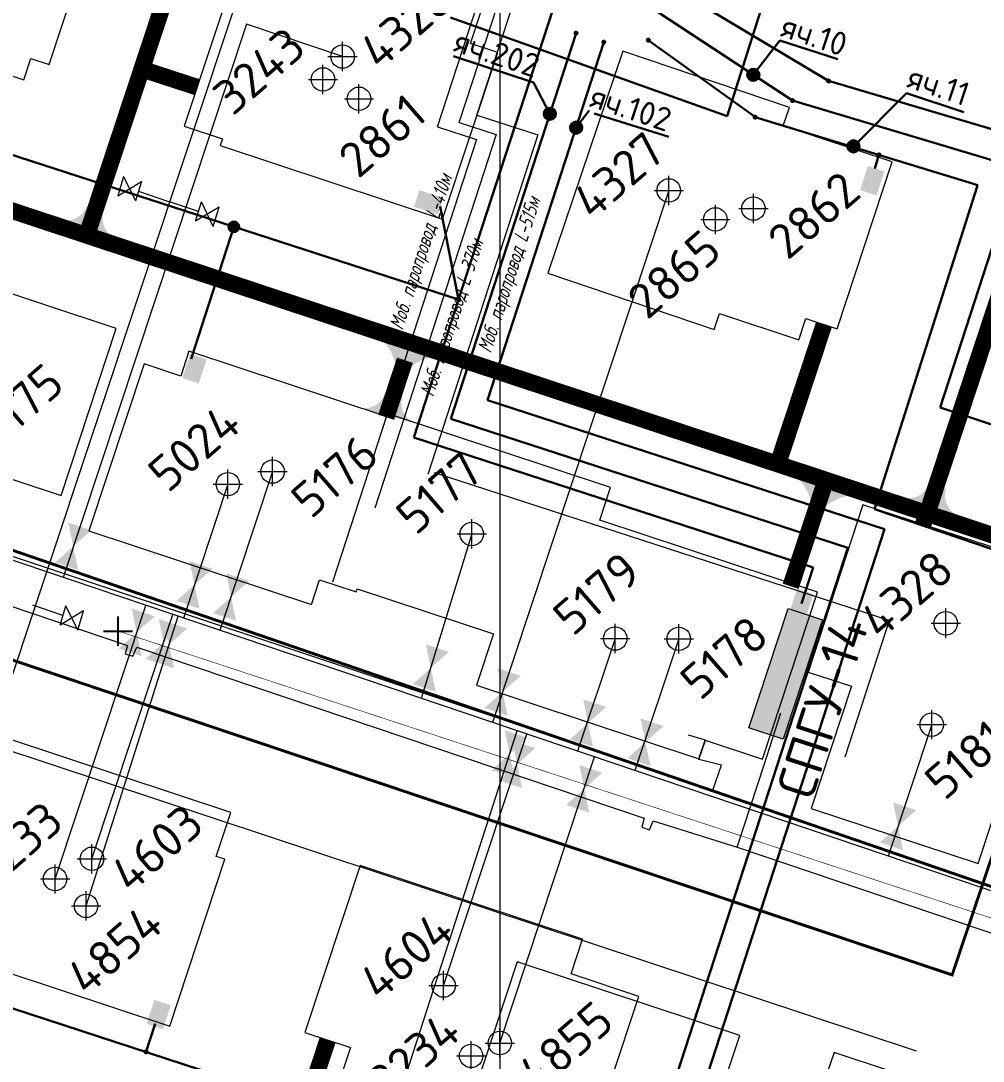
# Model space of a CAD drawing. Header units: millimetres. Extents: x 519 to 9564855, y -810 to 5021775.
# Drawn here: x 9543836.4 to 9544165.1, y 4997215.8 to 4997571 of the extents above; entities that cross this region are included whole.
import ezdxf

# ---------------------------------------------------------------- set-up
doc = ezdxf.new("R2010")
doc.units = ezdxf.units.MM
doc.header["$LTSCALE"] = 2
doc.header["$MEASUREMENT"] = 0
doc.header["$PDMODE"] = 2
doc.header["$PDSIZE"] = 5
doc.linetypes.add('92051501$0$DASHED', pattern=[0.75, 0.5, -0.25])
for name, color, linetype in [('160 скважин на 2012 год', 7, 'Continuous'), ('2003-2004 Supplemental wells', 7, 'Continuous'), ('Existing roads', 41, 'Continuous'), ('FIBERGLASS', 212, 'Continuous'), ('Gaz', 4, 'Continuous'), ('GRID_PULKOVO', 7, 'Continuous'), ('new 100 wells', 131, 'Continuous'), ('OilColl&Flowlines', 3, 'Continuous'), ('Stage 11.Object 3.Frame&Text', 7, 'Continuous'), ('Stage 12 wells.Text&Frame', 52, 'Continuous'), ('Stage 9.Frame&Text', 7, 'Continuous'), ('Stage8 wlls text', 7, 'Continuous'), ('vodovod', 5, 'Continuous'), ('Скважины на 2016 год.', 40, 'Continuous')]:
    doc.layers.add(name, color=color, linetype=linetype)
for name, color, linetype, lineweight in [('160 скважин на2012 год.Выкидные линии', 5, 'Continuous', 30), ('200 скв. на 2010 год', 61, 'Continuous', 0), ('PPLINE_GAS', 4, 'GAS_LINE', 30), ('Stage 11.Object 2.Frame&Text', 26, 'Continuous', 53), ('Новый водовод', 5, 'g_122_vpr', 30), ('Электро', 1, 'Continuous', 30), ('Электроснаб', 1, 'Continuous', 18), ('Электроснабжене', 1, 'Continuous', 18)]:
    doc.layers.add(name, color=color, linetype=linetype, lineweight=lineweight)
doc.styles.add('92051501$0$STANDARD', font='simplex.shx')
doc.styles.add('Elect', font='isocpeur.ttf')
doc.styles.add('Line_GUGK', font='')
doc.styles.get("Standard").update_dxf_attribs({"font": 'isocpeur.ttf', "width": 0.5})
doc.styles.add('ГОСТ', font='simplex.shx', dxfattribs={"width": 0.7})
doc.styles.get('Line_GUGK').set_extended_font_data('Bm431', italic=True)
doc.linetypes.add('g_122_vpr', pattern='A,2,-2,3,-0.6,["Впр",Line_GUGK,S=2,R=0,X=0,Y=-1],-6.4,3,-2,8,-2,8,-2,6', length=45)
doc.linetypes.add('GAS_LINE', pattern='A,0.5,-0.2,["G",92051501$0$STANDARD,S=0.1,R=0,X=-0.1,Y=-0.05],-0.05', length=0.75)
doc.linetypes.add('WTR_LINE', pattern='A,0.5,-0.2,["W",92051501$0$STANDARD,S=0.1,R=0,X=-0.1,Y=-0.05],-0.05', length=0.75)

msp = doc.modelspace()

# ---------------------------------------------------------------- hatches: boundary and pattern name
at = {"linetype": 'ByBlock', "lineweight": 0, "ltscale": 80}
msp.add_hatch(color=1, dxfattribs=at).paths.add_polyline_path([(9544098.51618, 4997370.30917), (9544084.98193, 4997329.60094), (9544096.78247, 4997325.77556), (9544110.18204, 4997366.52754)])
at = {"layer": 'Existing roads', "lineweight": 0}
for points in [[(9543869.44334, 4997496.58148, -0.406846034), (9543864.62184, 4997505.87751), (9543858.92104, 4997507.7638, -0.406846034), (9543849.50638, 4997503.17826)], [(9543971.88861, 4997433.3822, -0.406846034), (9543966.59491, 4997442.41768), (9543960.80455, 4997444.00797, -0.406846034), (9543951.63846, 4997438.94381)], [(9544157.16698, 4997401.80323, -0.406846034), (9544152.34548, 4997411.09927), (9544146.64468, 4997412.98556, -0.406846034), (9544137.23002, 4997408.40001)]]:
    msp.add_hatch(color=256, dxfattribs=at).paths.add_polyline_path(points)
h = msp.add_hatch(color=256, dxfattribs=at)
h.paths.add_polyline_path([(9543966.16792, 4997451.75396), (9543964.58068, 4997452.35072, 0.155118741), (9543960.04802, 4997461.88773), (9543968.60362, 4997459.13459)])
h.paths.add_polyline_path([(9543967.69362, 4997451.18033), (9543966.16792, 4997451.75396), (9543968.60362, 4997459.13459), (9543977.39956, 4997456.30411, 0.161550784)])
h = msp.add_hatch(color=256, dxfattribs=at)
h.paths.add_polyline_path([(9544108.1953, 4997404.38393), (9544106.60806, 4997404.98069, 0.155118741), (9544102.07541, 4997414.5177), (9544110.631, 4997411.76456)])
h.paths.add_polyline_path([(9544109.721, 4997403.8103), (9544108.1953, 4997404.38393), (9544110.631, 4997411.76456), (9544119.42694, 4997408.93408, 0.161550784)])
at = {"layer": 'Электро'}
h = msp.add_hatch(color=256, dxfattribs=at)
edge = h.paths.add_edge_path()
edge.add_arc((9544086.55741, 4997552.57185), 2.06767, 0, 360)
h = msp.add_hatch(color=256, dxfattribs=at)
edge = h.paths.add_edge_path()
edge.add_arc((9544017.05172, 4997539.21494), 2.06767, 0, 360)
h = msp.add_hatch(color=256, dxfattribs=at)
edge = h.paths.add_edge_path()
edge.add_arc((9544026.0438, 4997534.52905), 2.06767, 0, 360)
h = msp.add_hatch(color=256, dxfattribs=at)
edge = h.paths.add_edge_path()
edge.add_arc((9544120.75366, 4997528.14678), 2.06767, 0, 360)
at = {"layer": 'Электро', "ltscale": 0.5}
for points in [[(9544131.30782, 4997519.61381), (9544125.6757, 4997521.40958), (9544123.05772, 4997513.19872), (9544128.68985, 4997511.40296)], [(9543972.50833, 4997513.15389), (9543970.71257, 4997507.52177), (9543978.92342, 4997504.90379), (9543980.71918, 4997510.53592)]]:
    msp.add_hatch(color=256, dxfattribs=at).paths.add_polyline_path(points)
at = {"layer": 'Электро'}
h = msp.add_hatch(color=256, dxfattribs=at)
edge = h.paths.add_edge_path()
edge.add_arc((9543909.18264, 4997500.65848), 1.80448, 0, 360)
for points in [[(9543891.54924, 4997449.08538), (9543897.16148, 4997447.22839), (9543899.86871, 4997455.41025), (9543894.25647, 4997457.26723)], [(9544098.83904, 4997368.9556), (9544104.45128, 4997367.09862), (9544107.15851, 4997375.28047), (9544101.54627, 4997377.13746)], [(9543879.32795, 4997228.5632), (9543884.94018, 4997226.70621), (9543887.64741, 4997234.88807), (9543882.03518, 4997236.74506)]]:
    msp.add_hatch(color=256, dxfattribs=at).paths.add_polyline_path(points)
at = {"layer": 'Электроснаб', "lineweight": 0}
h = msp.add_hatch(color=1, dxfattribs=at)
edge = h.paths.add_edge_path()
edge.add_arc((9544086.55741, 4997552.57185), 2.06767, 0, 360)
h = msp.add_hatch(color=1, dxfattribs=at)
edge = h.paths.add_edge_path()
edge.add_arc((9544017.05172, 4997539.21494), 2.06767, 0, 360)
h = msp.add_hatch(color=1, dxfattribs=at)
edge = h.paths.add_edge_path()
edge.add_arc((9544026.0438, 4997534.52905), 2.06767, 0, 360)
h = msp.add_hatch(color=1, dxfattribs=at)
edge = h.paths.add_edge_path()
edge.add_arc((9544120.75366, 4997528.14678), 2.06767, 0, 360)
at = {"layer": 'Электроснаб', "lineweight": 0, "ltscale": 0.5}
for points in [[(9544131.30782, 4997519.61381), (9544125.6757, 4997521.40958), (9544123.05772, 4997513.19872), (9544128.68985, 4997511.40296)], [(9543972.50833, 4997513.15389), (9543970.71257, 4997507.52177), (9543978.92342, 4997504.90379), (9543980.71918, 4997510.53592)]]:
    msp.add_hatch(color=1, dxfattribs=at).paths.add_polyline_path(points)
at = {"layer": 'Электроснаб', "lineweight": 0}
h = msp.add_hatch(color=1, dxfattribs=at)
edge = h.paths.add_edge_path()
edge.add_arc((9543909.18264, 4997500.65848), 1.80448, 0, 360)
for points in [[(9543891.54924, 4997449.08538), (9543897.16148, 4997447.22839), (9543899.86871, 4997455.41025), (9543894.25647, 4997457.26723)], [(9544098.83904, 4997368.9556), (9544104.45128, 4997367.09862), (9544107.15851, 4997375.28047), (9544101.54627, 4997377.13746)], [(9543879.32795, 4997228.5632), (9543884.94018, 4997226.70621), (9543887.64741, 4997234.88807), (9543882.03518, 4997236.74506)]]:
    msp.add_hatch(color=1, dxfattribs=at).paths.add_polyline_path(points)
at = {"layer": 'Электроснабжене', "linetype": '92051501$0$DASHED', "lineweight": 0}
h = msp.add_hatch(color=1, dxfattribs=at)
edge = h.paths.add_edge_path()
edge.add_arc((9544086.55741, 4997552.57185), 2.06767, 0, 360)
h = msp.add_hatch(color=1, dxfattribs=at)
edge = h.paths.add_edge_path()
edge.add_arc((9544017.05172, 4997539.21494), 2.06767, 0, 360)
h = msp.add_hatch(color=1, dxfattribs=at)
edge = h.paths.add_edge_path()
edge.add_arc((9544026.0438, 4997534.52905), 2.06767, 0, 360)
h = msp.add_hatch(color=1, dxfattribs=at)
edge = h.paths.add_edge_path()
edge.add_arc((9544120.75366, 4997528.14678), 2.06767, 0, 360)
at = {"layer": 'Электроснабжене', "lineweight": 0, "ltscale": 0.5}
for points in [[(9544131.30782, 4997519.61381), (9544125.6757, 4997521.40958), (9544123.05772, 4997513.19872), (9544128.68985, 4997511.40296)], [(9543972.50833, 4997513.15389), (9543970.71257, 4997507.52177), (9543978.92342, 4997504.90379), (9543980.71918, 4997510.53592)]]:
    msp.add_hatch(color=1, dxfattribs=at).paths.add_polyline_path(points)
at = {"layer": 'Электроснабжене', "lineweight": 0}
h = msp.add_hatch(color=1, dxfattribs=at)
edge = h.paths.add_edge_path()
edge.add_arc((9543909.18264, 4997500.65848), 1.80448, 0, 360)
for points in [[(9543891.54924, 4997449.08538), (9543897.16148, 4997447.22839), (9543899.86871, 4997455.41025), (9543894.25647, 4997457.26723)], [(9544098.83904, 4997368.9556), (9544104.45128, 4997367.09862), (9544107.15851, 4997375.28047), (9544101.54627, 4997377.13746)], [(9543879.32795, 4997228.5632), (9543884.94018, 4997226.70621), (9543887.64741, 4997234.88807), (9543882.03518, 4997236.74506)]]:
    msp.add_hatch(color=1, dxfattribs=at).paths.add_polyline_path(points)

# ---------------------------------------------------------------- linework, layer by layer
at = {"color": 6, "lineweight": 0, "ltscale": 80}
for p, q in [((9543978.69391, 4997534.77105), (9543992.21666, 4997576.38981)), ((9543986.10577, 4997536.28608), (9543999.15225, 4997576.19734)), ((9543992.15353, 4997538.84019), (9544004.54673, 4997576.7677)), ((9543986.10577, 4997536.28608), (9543998.75103, 4997532.17738)), ((9543992.15353, 4997538.84019, -0.03985), (9544013.03236, 4997532.05652, -0.15121)), ((9543978.69391, 4997534.77105), (9543992.01495, 4997530.44278)), ((9543992.01495, 4997530.44278), (9543942.90755, 4997379.30573)), ((9543998.75103, 4997532.17738), (9543957.31869, 4997404.66176)), ((9544013.03236, 4997532.05652, -0.15121), (9543975.37207, 4997416.15006, -0.15121)), ((9544132.93595, 4997366.20267), (9543977.62977, 4997416.66471, -0.15121)), ((9544132.92778, 4997366.20532), (9544117.85469, 4997319.62515))]:
    msp.add_line(p, q, dxfattribs=at)
at = {"color": 0, "linetype": 'ByBlock', "lineweight": 0, "ltscale": 80}
msp.add_lwpolyline([(9544085.04927, 4997329.57906), (9544098.44884, 4997370.33105), (9544110.18204, 4997366.52754), (9544096.78247, 4997325.77556)], close=True, dxfattribs=at)
msp.add_point((9543869.6, 4997362.66))
at = {"layer": '160 скважин на 2012 год', "color": 0, "linetype": 'ByBlock', "lineweight": 0}
for points in [[(9543839.86199, 4997558.08867), (9543839.86199, 4997558.08867), (9543846.06254, 4997556.03702), (9543864.91798, 4997613.02241), (9543850.5602, 4997617.77314)], [(9544177.21537, 4997325.24985), (9544181.45025, 4997323.86845), (9544200.04773, 4997380.93855), (9544123.95426, 4997405.73518), (9544105.35678, 4997348.66508), (9544120.14449, 4997343.8462)]]:
    msp.add_lwpolyline(points, dxfattribs=at)
at = {"layer": '160 скважин на 2012 год', "color": 0, "linetype": 'ByBlock', "lineweight": 0, "elevation": 0.00005}
for points in [[(9543989.98274, 4997563.31127), (9543993.72814, 4997574.63072), (9543917.74761, 4997599.7713), (9543914.7866, 4997590.82246)], [(9544096.77534, 4997535.14532), (9544098.8794, 4997541.35142), (9544042.03369, 4997560.62389), (9544016.33708, 4997484.82961), (9544073.18279, 4997465.55714), (9544075.06324, 4997471.10368)], [(9544120.14449, 4997343.8462), (9544106.37601, 4997302.08315), (9544163.3816, 4997283.28888), (9544177.21537, 4997325.24985)], [(9543903.15561, 4997285.7026), (9543908.12814, 4997300.73072), (9543832.14761, 4997325.8713), (9543828.8728, 4997315.97409)]]:
    msp.add_lwpolyline(points, dxfattribs=at)
at = {"layer": '160 скважин на 2012 год', "color": 0, "linetype": 'ByBlock', "lineweight": 0}
for centre in [(9543946.3, 4997558.8), (9544057.7, 4997513.1), (9544152.3, 4997365.3), (9544147.5, 4997330.7), (9543860.7, 4997284.9)]:
    msp.add_circle(centre, 4, dxfattribs=at)
for p in [(9543946.3, 4997558.8), (9544152.3, 4997365.3), (9544147.5, 4997330.7), (9543860.7, 4997284.9)]:
    msp.add_point(p, dxfattribs=at)
at = {"layer": '160 скважин на 2012 год', "color": 0, "linetype": 'ByBlock', "lineweight": 0, "ltscale": 80}
for p in [(9544057.7, 4997513.1), (9543980.8, 4997241.6)]:
    msp.add_point(p, dxfattribs=at)
at = {"layer": '160 скважин на2012 год.Выкидные линии', "color": 3, "linetype": 'ByBlock', "lineweight": 0, "ltscale": 80}
for points in [[(9543946.3, 4997558.8), (9543913.50358, 4997569.90777), (9543850.85258, 4997380.94638)], [(9543980.8, 4997241.6), (9544009.26843, 4997327.4635)]]:
    msp.add_lwpolyline(points, dxfattribs=at)
at = {"layer": '200 скв. на 2010 год', "color": 0, "linetype": 'ByBlock', "lineweight": 0}
for points in [[(9543914.7866, 4997590.82246), (9543911.03745, 4997592.06299), (9543892.18202, 4997535.07759), (9543905.26641, 4997530.7482)], [(9544075.06324, 4997471.10368), (9544102.16255, 4997462.13701), (9544104.54883, 4997469.3489)], [(9543997.79358, 4997361.74144), (9543991.98202, 4997344.17759), (9544067.96255, 4997319.03701), (9544070.07406, 4997325.41849)], [(9543948.98563, 4997220.42631), (9543942.78202, 4997201.67759), (9544018.76255, 4997176.53701), (9544021.04182, 4997183.42549)]]:
    msp.add_lwpolyline(points, dxfattribs=at)
for centre in [(9543939.6, 4997551), (9544073.6, 4997503.2), (9544039.4, 4997360.1), (9543848.1, 4997278), (9543990.2, 4997217.6)]:
    msp.add_circle(centre, 4, dxfattribs=at)
for p in [(9543939.6, 4997551), (9544073.6, 4997503.2), (9544039.4, 4997360.1), (9543848.1, 4997278), (9543990.2, 4997217.6)]:
    msp.add_point(p, dxfattribs=at)
at = {"layer": '2003-2004 Supplemental wells', "color": 0, "linetype": 'ByBlock', "lineweight": 0}
msp.add_lwpolyline([(9544070.07406, 4997325.41849), (9544089.66254, 4997318.93702), (9544108.51798, 4997375.92241), (9544034.11794, 4997400.54004)], dxfattribs=at)
msp.add_circle((9544061.1, 4997360), 4, dxfattribs=at)
msp.add_point((9544061.1, 4997360), dxfattribs=at)
at = {"layer": 'DEFPOINTS', "lineweight": 0, "ltscale": 80}
msp.add_point((9544086.6, 4997506.9), dxfattribs=at)
at = {"layer": 'Existing roads', "color": 3, "linetype": 'ByBlock', "lineweight": 0, "ltscale": 80}
msp.add_line((9544000, 4997222), (9544032.37988, 4997319.66082, 0), dxfattribs=at)
at = {"layer": 'Existing roads', "lineweight": 0, "const_width": 5.7, "flags": 128}
for points in [[(9543921.77878, 4997687.70367), (9543858.92335, 4997497.7403)], [(9543392.20667, 4997652.16839), (9544339.8344, 4997338.61555)], [(9544210.21356, 4997597.10398), (9544145.91524, 4997402.77988)], [(9543877.71151, 4997554.5224), (9543896.57972, 4997548.36843)], [(9544094.92968, 4997419.65008), (9544110.7006, 4997467.31339)], [(9543961.17773, 4997435.64896), (9543967.58051, 4997455.10666)], [(9544099.3317, 4997377.9289), (9544111.33985, 4997414.22025)], [(9544144.51374, 4997398.9051), (9544146.03691, 4997403.14762)], [(9543941.1889, 4997223.00611), (9543912.72828, 4997137.02265)]]:
    msp.add_lwpolyline(points, dxfattribs=at)
at = {"layer": 'FIBERGLASS', "lineweight": 0, "const_width": 1}
msp.add_lwpolyline([(9537068.05, 4997002.22187), (9537981.72, 4996708.3), (9538034.79, 4996874.91), (9539300, 4996482.3), (9539854.3, 4997038.3), (9541302.5903, 4996549.89746), (9542161.1, 4996901.3), (9542450.6, 4996805.7), (9542706.4, 4996882.9), (9542843.8, 4997304.1), (9543427.4, 4997108.5), (9543551.3, 4997487.2), (9544168.068, 4997275.346), (9544226.79603, 4997449.75375)], dxfattribs=at)
at = {"layer": 'FIBERGLASS', "lineweight": 0, "ltscale": 5, "const_width": 1}
msp.add_lwpolyline([(9541202.46, 4996731.86), (9541157.86089, 4996595.43189), (9541344.59256, 4996532.15575), (9542055.29603, 4996843.09363), (9542442.74738, 4996715.71339), (9542720.61, 4996868.84), (9542838.83, 4997229.37), (9543081.81, 4997149.7), (9543145.77, 4997182.12), (9543440.72, 4997085.62), (9543558.29, 4997444.97), (9544154.46845, 4997245.2615), (9544223.59731, 4997450.79678)], dxfattribs=at)
at = {"layer": 'Gaz', "linetype": 'GAS_LINE', "lineweight": 0, "ltscale": 20}
msp.add_line((9543509.09442, 4997428.83579), (9544142.23145, 4997219.34222), dxfattribs=at)
at = {"layer": 'Gaz', "linetype": 'GAS_LINE', "lineweight": 0, "ltscale": 0.7}
msp.add_lwpolyline([(9543407.773, 4997521.981), (9543525.046, 4997483.653), (9543522.633, 4997475.942), (9543639.537, 4997436.462), (9543638.654, 4997433.053), (9543641.517, 4997432.354), (9543642.666, 4997435.445), (9543872.819, 4997357.692), (9543872.008, 4997354.842), (9543874.692, 4997354.071), (9543875.994, 4997357.196), (9544049.242, 4997298.826), (9544048.455, 4997295.68), (9544051.125, 4997294.73), (9544052.368, 4997297.871), (9544081.082, 4997288.863), (9544090.293, 4997316.943), (9544096.011, 4997334.735)], dxfattribs=at)
at = {"layer": 'Gaz', "linetype": 'GAS_LINE', "lineweight": 0, "ltscale": 0.3}
msp.add_lwpolyline([(9544081.082, 4997288.863), (9544451.698, 4997163.725)], dxfattribs=at)
at = {"layer": 'GRID_PULKOVO', "lineweight": 0}
msp.add_line((9544000, 5010000), (9544000, 4992000), dxfattribs=at)
at = {"layer": 'new 100 wells', "color": 0, "linetype": 'ByBlock', "lineweight": 0}
for points in [[(9543961.47959, 4997435.78143), (9543893.83745, 4997458.16299), (9543891.04527, 4997449.72438)], [(9543938.45473, 4997380.17563), (9543950.96254, 4997376.03702), (9543951.32041, 4997377.11857)]]:
    msp.add_lwpolyline(points, dxfattribs=at)
msp.add_circle((9543922.4, 4997417.1), 4, dxfattribs=at)
msp.add_point((9543922.4, 4997417.1), dxfattribs=at)
at = {"layer": 'OilColl&Flowlines', "lineweight": 0, "ltscale": 40}
msp.add_line((9544057.7, 4997513.1), (9543997.47185, 4997331.44615, 0), dxfattribs=at)
at = {"layer": 'OilColl&Flowlines', "linetype": 'ByBlock', "lineweight": 0}
msp.add_line((9544469.17014, 4997172.19575, 0), (9543543.78944, 4997484.61418, 0), dxfattribs=at)
at = {"layer": 'OilColl&Flowlines', "lineweight": 0}
for p, q in [((9543922.4, 4997417.1), (9543904.36649, 4997362.87951, 0)), ((9543990.4, 4997395.8), (9543973.13493, 4997339.66255, 0)), ((9544061.1, 4997360), (9544046.11876, 4997315.02243, 0)), ((9543931.8, 4997099.2), (9544005.92747, 4997328.59144, 0))]:
    msp.add_line(p, q, dxfattribs=at)
at = {"layer": 'OilColl&Flowlines', "linetype": 'ByBlock', "lineweight": 0, "ltscale": 80}
for p, q in [((9543907.1, 4997412.8), (9543891.98877, 4997367.05836, 0)), ((9543848.1, 4997278), (9543879.07144, 4997371.41939, 0)), ((9543858.7, 4997268.8), (9543890.10938, 4997367.69286, 0)), ((9544039.4, 4997360.1), (9544026.55635, 4997321.62691, 0))]:
    msp.add_line(p, q, dxfattribs=at)
at = {"layer": 'OilColl&Flowlines', "linetype": 'ByBlock', "lineweight": 0, "ltscale": 200}
msp.add_line((9543860.7, 4997284.9), (9543888.34902, 4997368.28718, 0), dxfattribs=at)
at = {"layer": 'OilColl&Flowlines', "linetype": 'ByBlock', "lineweight": 0}
msp.add_line((9544147.5, 4997330.7), (9544132.61946, 4997285.81887, 0), dxfattribs=at).dxf.unprotected_set("ltscale", 0)
at = {"layer": 'OilColl&Flowlines', "lineweight": 0}
for points in [[(9543852.62433, 4997399.67351), (9543860.48144, 4997397.07373), (9543854.30141, 4997391.56917)], [(9543848.12139, 4997386.0646), (9543854.30141, 4997391.56917), (9543855.9785, 4997383.46483)], [(9543901.89369, 4997383.9225, 0), (9543895.71366, 4997378.41793, 0), (9543894.03658, 4997386.52227, 0)], [(9543914.41317, 4997379.77161, 0), (9543908.23315, 4997374.26704, 0), (9543906.55607, 4997382.37138, 0)], [(9543897.39075, 4997370.31359, 0), (9543889.53364, 4997372.91337, 0), (9543895.71366, 4997378.41793, 0)], [(9543909.91023, 4997366.1627, 0), (9543902.05313, 4997368.76248, 0), (9543908.23315, 4997374.26704, 0)], [(9543882.18842, 4997367.68487, 0), (9543876.0084, 4997362.18031, 0), (9543874.33132, 4997370.28465, 0)], [(9543891.3463, 4997364.19286, 0), (9543885.16628, 4997358.68829, 0), (9543883.48919, 4997366.79263, 0)], [(9543893.23173, 4997363.5703, 0), (9543887.05171, 4997358.06573, 0), (9543885.37463, 4997366.17007, 0)], [(9543877.68548, 4997354.07597, 0), (9543869.82838, 4997356.67574, 0), (9543876.0084, 4997362.18031, 0)], [(9543886.84336, 4997350.58395, 0), (9543878.98625, 4997353.18372, 0), (9543885.16628, 4997358.68829, 0)], [(9543888.72879, 4997349.96139, 0), (9543880.87169, 4997352.56117, 0), (9543887.05171, 4997358.06573, 0)], [(9543974.74173, 4997358.11327, 0), (9543982.59884, 4997355.5135, 0), (9543976.41882, 4997350.00893, 0)], [(9543970.23879, 4997344.50437, 0), (9543976.41882, 4997350.00893, 0), (9543978.0959, 4997341.90459, 0)], [(9543999.25468, 4997349.9859, 0), (9544007.11178, 4997347.38612, 0), (9544000.93176, 4997341.88156, 0)], [(9543994.75173, 4997336.37699, 0), (9544000.93176, 4997341.88156, 0), (9544002.60884, 4997333.77722, 0)], [(9544028.45952, 4997339.31691, 0), (9544036.31662, 4997336.71714, 0), (9544030.1366, 4997331.21257, 0)], [(9544023.95658, 4997325.70801, 0), (9544030.1366, 4997331.21257, 0), (9544031.81368, 4997323.10823, 0)], [(9544048.05367, 4997332.82038, 0), (9544055.91077, 4997330.22061, 0), (9544049.73075, 4997324.71604, 0)], [(9544009.55048, 4997326.18319, 0), (9544003.37045, 4997320.67862, 0), (9544001.69337, 4997328.78296, 0)], [(9544012.09313, 4997322.68141), (9544005.91311, 4997317.17684), (9544004.23603, 4997325.28118)], [(9544043.55073, 4997319.21148, 0), (9544049.73075, 4997324.71604, 0), (9544051.40783, 4997316.6117, 0)], [(9544005.04754, 4997312.57428, 0), (9543997.19043, 4997315.17405, 0), (9544003.37045, 4997320.67862, 0)], [(9544007.59019, 4997309.0725), (9543999.73309, 4997311.67227), (9544005.91311, 4997317.17684)], [(9544035.01584, 4997314.30316, 0), (9544028.83582, 4997308.79859, 0), (9544027.15874, 4997316.90293, 0)], [(9544030.5129, 4997300.69425, 0), (9544022.6558, 4997303.29403, 0), (9544028.83582, 4997308.79859, 0)], [(9544142.1775, 4997301.51185, 0), (9544135.99747, 4997296.00728, 0), (9544134.32039, 4997304.11162, 0)], [(9544137.67456, 4997287.90294, 0), (9544129.81745, 4997290.50271, 0), (9544135.99747, 4997296.00728, 0)]]:
    msp.add_solid(points, dxfattribs=at)
at = {"layer": 'PPLINE_GAS', "color": 44, "linetype": 'GAS_LINE', "lineweight": 0, "ltscale": 15}
for p, q in [((9543825.66294, 4997324.089), (9543940.96092, 4997670.49324, 0.01868)), ((9543876.59461, 4997512.78974, 0.05269), (9543886.84098, 4997509.32753, 0.00862)), ((9543897.08736, 4997505.86532, 0.05269), (9543886.84098, 4997509.32753, 0.00862)), ((9543850.79788, 4997368.01821, 0.04408), (9543840.5515, 4997371.48042, 0))]:
    msp.add_line(p, q, dxfattribs=at)
at = {"layer": 'PPLINE_GAS', "color": 44, "lineweight": 0}
for p, q in [((9543871.5279, 4997517.89444, -0.10857), (9543869.54619, 4997511.29619, 0.21395)), ((9543869.54619, 4997511.29619, 0.21395), (9543877.58546, 4997516.08886, -0.10857)), ((9543871.5279, 4997517.89444, -0.10857), (9543875.60375, 4997509.49061, 0.21395)), ((9543877.58546, 4997516.08886, -0.10857), (9543875.60375, 4997509.49061, 0.21395)), ((9543896.0965, 4997502.56619, -0.10857), (9543898.07821, 4997509.16445, 0.21395)), ((9543902.15406, 4997500.76061, -0.10857), (9543898.07821, 4997509.16445, 0.21395)), ((9543904.13577, 4997507.35887, 0.21395), (9543896.0965, 4997502.56619, -0.10857)), ((9543902.15406, 4997500.76061, -0.10857), (9543904.13577, 4997507.35887, 0.21395)), ((9543849.80702, 4997364.71908, -0.11718), (9543851.78874, 4997371.31734, 0.20534)), ((9543857.8463, 4997369.51176, 0.20534), (9543849.80702, 4997364.71908, -0.11718)), ((9543855.86458, 4997362.9135, -0.11718), (9543851.78874, 4997371.31734, 0.20534)), ((9543855.86458, 4997362.9135, -0.11718), (9543857.8463, 4997369.51176, 0.20534))]:
    msp.add_line(p, q, dxfattribs=at)
at = {"layer": 'Stage 11.Object 3.Frame&Text', "color": 0, "linetype": 'ByBlock', "lineweight": 0}
msp.add_lwpolyline([(9543765.85097, 4997589.18155), (9543761.48202, 4997575.9776), (9543837.46254, 4997550.83702), (9543839.86199, 4997558.08867), (9543839.86199, 4997558.08867)], dxfattribs=at)
at = {"layer": 'Stage 12 wells.Text&Frame', "color": 0, "linetype": 'ByBlock', "lineweight": 0}
for points in [[(9543905.26641, 4997530.7482), (9543904.48202, 4997528.37759), (9543980.46255, 4997503.23701), (9543999.31798, 4997560.22241), (9543989.98274, 4997563.31127)], [(9544104.54883, 4997469.3489), (9544115.16255, 4997465.83701), (9544134.01798, 4997522.82241), (9544096.77534, 4997535.14532)], [(9543891.04527, 4997449.72438), (9543878.53745, 4997453.86299), (9543859.68202, 4997396.87759), (9543935.66255, 4997371.73701), (9543938.45473, 4997380.17563)], [(9543812.97974, 4997258.0085), (9543811.28202, 4997252.87759), (9543887.26255, 4997227.73701), (9543906.11798, 4997284.72241), (9543903.15561, 4997285.7026)], [(9544021.04182, 4997183.42549), (9544028.56255, 4997180.93701), (9544047.41798, 4997237.92241), (9544024.3038, 4997245.57047)], [(9544163.65969, 4997139.15266), (9544171.26255, 4997136.63701), (9544190.11798, 4997193.62241), (9544114.13745, 4997218.76299), (9544112.05047, 4997212.45565)]]:
    msp.add_lwpolyline(points, dxfattribs=at)
for centre in [(9543951.9, 4997544.4), (9544086.6, 4997506.9), (9543907.1, 4997412.8), (9543858.7, 4997268.8), (9544000, 4997222)]:
    msp.add_circle(centre, 4, dxfattribs=at)
for p in [(9543951.9, 4997544.4), (9544086.6, 4997506.9), (9543907.1, 4997412.8), (9543858.7, 4997268.8), (9544000, 4997222)]:
    msp.add_point(p, dxfattribs=at)
at = {"layer": 'Stage 9.Frame&Text', "color": 0, "lineweight": 0, "elevation": 0.00005}
msp.add_lwpolyline([(9544024.3038, 4997245.57047), (9544028.22814, 4997257.43072), (9543952.24761, 4997282.5713), (9543933.39218, 4997225.5859), (9543948.98563, 4997220.42631)], dxfattribs=at)
at = {"layer": 'Stage 9.Frame&Text', "color": 0, "linetype": 'ByBlock', "lineweight": 0}
msp.add_circle((9543980.8, 4997241.6), 4, dxfattribs=at)
at = {"layer": 'Stage8 wlls text', "color": 0, "linetype": 'ByBlock', "lineweight": 0}
for points in [[(9543803.57022, 4997424.35357), (9543850.16254, 4997408.93702), (9543869.01798, 4997465.92241), (9543793.03745, 4997491.06299), (9543792.17303, 4997488.45051)], [(9544034.11793, 4997400.54004), (9544037.81798, 4997411.72241), (9543961.83745, 4997436.86299), (9543961.47959, 4997435.78143)], [(9543951.32041, 4997377.11857), (9543997.79358, 4997361.74144)]]:
    msp.add_lwpolyline(points, dxfattribs=at)
msp.add_circle((9543990.4, 4997395.8), 4, dxfattribs=at)
msp.add_point((9543990.4, 4997395.8), dxfattribs=at)
at = {"layer": 'vodovod', "linetype": 'WTR_LINE', "lineweight": 0, "ltscale": 10}
msp.add_lwpolyline([(9544796.524, 4997061.131), (9544670.026, 4997102.939), (9544547.359, 4997146.067), (9544544.834, 4997137.633), (9544528.591, 4997142.698), (9544365.114, 4997198.25995), (9544260.722, 4997233.4), (9544218.484, 4997247.618), (9544209.341, 4997260.719), (9544168.068, 4997275.346), (9544060.378, 4997312.651), (9543880.744, 4997372.42), (9543650.06, 4997449.179), (9543543.805, 4997485.189), (9543546.104, 4997492.963), (9543411.433, 4997536.569), (9543175.092, 4997614.45), (9542807.975, 4997734.002), (9542568.597, 4997809.25), (9542359.736, 4997877.47), (9542268.821, 4997906.893), (9542135.512, 4997951.026), (9542117.78, 4997890.93)], dxfattribs=at)
at = {"layer": 'vodovod', "lineweight": 0, "ltscale": 0.3}
msp.add_lwpolyline([(9544072.74756, 4997308.36605), (9544075.67726, 4997316.87586), (9544067.91114, 4997318.79611), (9544070.19642, 4997325.41257), (9544064.45765, 4997327.16371)], dxfattribs=at)
at = {"layer": 'Новый водовод', "const_width": 0.2}
msp.add_lwpolyline([(9543869.6, 4997362.66), (9544535.81383, 4997143.757), (9544570.49977, 4997160.76742), (9544807.22826, 4997081.96819), (9545000, 4997666.06285)], dxfattribs=at)
at = {"layer": 'Скважины на 2016 год.', "color": 254, "lineweight": 0, "true_color": 0xfeeab9}
msp.add_lwpolyline([(9543987.08202, 4997192.77759), (9544063.06255, 4997167.63701), (9544081.91798, 4997224.62241), (9544005.93745, 4997249.76299)], close=True, dxfattribs=at)
at = {"layer": 'Электро'}
for p, q in [((9543393.27379, 4997667.63693), (9543985.93756, 4997475.81608)), ((9543985.93756, 4997475.81608, 47.36082), (9544020.30715, 4997581.59481, 47.36082)), ((9544026.02143, 4997566.82088, 47.36082), (9543983.22574, 4997435.10929, 47.36082)), ((9543995.82648, 4997441.52968, 47.36082), (9544035.532, 4997563.73071, 47.36082)), ((9544095.58192, 4997564.24863, 0), (9544086.55741, 4997552.57185, 0)), ((9544115.44916, 4997557.89785, 0), (9544095.58192, 4997564.24863, 0)), ((9543984.22068, 4997558.89074, 47.36082), (9544011.50552, 4997549.95547, 47.36082)), ((9544011.50552, 4997549.95547, 47.36082), (9544017.05172, 4997539.21494, 47.36082)), ((9544138.89265, 4997546.27325, 0), (9544120.75366, 4997528.14678, 0)), ((9544158.4624, 4997539.77949, 0), (9544138.89265, 4997546.27325, 0)), ((9544030.55606, 4997540.36744, 47.36082), (9544026.0438, 4997534.52905, 47.36082)), ((9544057.73667, 4997531.41124, 47.36082), (9544032.2247, 4997539.31434, 47.36082)), ((9544176.905, 4997520.786), (9544150.356, 4997438.95225)), ((9544163.14439, 4997514.72628), (9544127.92736, 4997404.31012)), ((9543985.93756, 4997475.81608), (9543979.59795, 4997507.58493)), ((9543894.55598, 4997455.64202, 0), (9543909.18264, 4997500.65848, 0)), ((9543985.93756, 4997475.81608, 47.36082), (9543970.62501, 4997428.68889, 47.36082)), ((9544131.401, 4997397.47885, 47.36082), (9543995.82648, 4997441.52968, 47.36082)), ((9544150.356, 4997438.95225), (9544237.69889, 4997410.05207)), ((9543983.22574, 4997435.10929, 47.36082), (9544118.80027, 4997391.05845, 47.36082)), ((9543970.62501, 4997428.68889, 47.36082), (9544107.0536, 4997384.36056, 47.36082)), ((9544127.92736, 4997404.31012), (9544373.52118, 4997320.54561, 0)), ((9543708.77344, 4996096.76494, 47.36082), (9544131.401, 4997397.47885, 47.36082)), ((9544118.80027, 4997391.05845, 47.36082), (9543702.35304, 4996109.36567, 47.36082)), ((9544030.51931, 4997169.62655, 0), (9543593.98054, 4997311.87235, 0)), ((9543882.29692, 4997228.59978), (9543879.1191, 4997218.81946))]:
    msp.add_line(p, q, dxfattribs=at)
at = {"layer": 'Электро', "ltscale": 25}
for p, q in [((9544108.46681, 4997635.74065), (9544077.64649, 4997538.40912)), ((9543983.17748, 4997572.14508), (9544077.64648, 4997538.40908)), ((9543983.17748, 4997572.14508), (9544077.64648, 4997538.40908)), ((9543983.17881, 4997572.14465), (9544077.64781, 4997538.40865))]:
    msp.add_line(p, q, dxfattribs=at)
at = {"layer": 'Электро', "ltscale": 7.5}
for p, q in [((9544112.25786, 4997550.48436, 0), (9544056.90061, 4997583.62815)), ((9544099.928, 4997543.77, 0), (9544053.84516, 4997574.1063)), ((9544087.28261, 4997538.10659, 0), (9544050.69498, 4997564.41104, 0)), ((9544205.35971, 4997523.02266, 0), (9544112.25786, 4997550.48436, 0)), ((9544202.0988, 4997513.26356), (9544099.928, 4997543.77)), ((9544163.194, 4997514.88769), (9544087.17934, 4997538.13818, 0)), ((9544128.04653, 4997520.60672), (9544129.45383, 4997525.20774, 0)), ((9544103.07367, 4997372.1116), (9544107.0536, 4997384.36056))]:
    msp.add_line(p, q, dxfattribs=at)
at = {"layer": 'Электро'}
for centre, radius in [((9544086.55741, 4997552.57185, 0), 2.06767), ((9544017.05172, 4997539.21494, 47.36082), 2.06767), ((9544026.0438, 4997534.52905, 47.36082), 2.06767), ((9544120.75366, 4997528.14678, 0), 2.06767), ((9543909.18264, 4997500.65848, 0), 1.80448)]:
    msp.add_circle(centre, radius, dxfattribs=at)
for centre, start, end in [((9544026.02143, 4997566.82088, 47.36082), 162, 342), ((9544026.02143, 4997566.82088, 47.36082), 342, 162), ((9544050.69498, 4997564.41104, 0), 342.0000001, 162.0000001), ((9544035.532, 4997563.73071, 47.36082), 161.9999999, 341.9999999), ((9544035.532, 4997563.73071, 47.36082), 341.9999999, 161.9999999), ((9544050.69498, 4997564.41104, 0), 162.0000001, 342.0000001), ((9544112.25786, 4997550.48436, 0), 162.0000001, 342.0000001), ((9544112.25786, 4997550.48436, 0), 342.0000001, 162.0000001), ((9544099.928, 4997543.77), 162, 342), ((9544099.928, 4997543.77), 342, 162), ((9544087.17934, 4997538.13818, 0), 162.0000001, 342.0000001), ((9544087.17934, 4997538.13818, 0), 342.0000001, 162.0000001), ((9544129.45383, 4997525.20774, 0), 342, 162), ((9544129.45383, 4997525.20774, 0), 162, 342), ((9543985.93756, 4997475.81608, 47.36082), 162.0000001, 342.0000001), ((9543985.93756, 4997475.81608, 47.36082), 342.0000001, 162.0000001), ((9543879.17356, 4997218.98707), 162, 342), ((9543879.17356, 4997218.98707), 162, 342), ((9543879.17356, 4997218.98707), 162, 342), ((9543879.17356, 4997218.98707), 342, 162), ((9543879.17356, 4997218.98707), 342, 162), ((9543879.17356, 4997218.98707), 342, 162)]:
    msp.add_arc(centre, 0.5, start, end, dxfattribs=at)
at = {"layer": 'Электроснаб', "color": 1, "linetype": 'ByBlock', "lineweight": 0}
for p, q in [((9543393.27379, 4997667.63693), (9543985.93756, 4997475.81608)), ((9543985.93756, 4997475.81608, 47.36082), (9544020.30715, 4997581.59481, 47.36082)), ((9544026.02143, 4997566.82088, 47.36082), (9543983.22574, 4997435.10929, 47.36082)), ((9543995.82648, 4997441.52968, 47.36082), (9544035.532, 4997563.73071, 47.36082)), ((9544176.905, 4997520.786), (9544150.356, 4997438.95225)), ((9544163.14439, 4997514.72628), (9544127.92736, 4997404.31012)), ((9543894.55598, 4997455.64202, 0), (9543909.18264, 4997500.65848, 0)), ((9543985.93756, 4997475.81608, 47.36082), (9543970.62501, 4997428.68889, 47.36082)), ((9544131.401, 4997397.47885, 47.36082), (9543995.82648, 4997441.52968, 47.36082)), ((9544150.356, 4997438.95225), (9544237.69889, 4997410.05207)), ((9543983.22574, 4997435.10929, 47.36082), (9544118.80027, 4997391.05845, 47.36082)), ((9543970.62501, 4997428.68889, 47.36082), (9544107.0536, 4997384.36056, 47.36082)), ((9544127.92736, 4997404.31012), (9544373.52118, 4997320.54561, 0)), ((9543708.77344, 4996096.76494, 47.36082), (9544131.401, 4997397.47885, 47.36082)), ((9544118.80027, 4997391.05845, 47.36082), (9543702.35304, 4996109.36567, 47.36082))]:
    msp.add_line(p, q, dxfattribs=at)
at = {"layer": 'Электроснаб', "color": 1, "lineweight": 0, "ltscale": 25}
for p, q in [((9544108.46681, 4997635.74065), (9544077.64649, 4997538.40912)), ((9543983.17748, 4997572.14508), (9544077.64648, 4997538.40908)), ((9543983.17748, 4997572.14508), (9544077.64648, 4997538.40908)), ((9543983.17881, 4997572.14465), (9544077.64781, 4997538.40865))]:
    msp.add_line(p, q, dxfattribs=at)
at = {"layer": 'Электроснаб', "color": 1, "lineweight": 0, "ltscale": 7.5}
for p, q in [((9544112.25786, 4997550.48436, 0), (9544056.90061, 4997583.62815)), ((9544099.928, 4997543.77, 0), (9544053.84516, 4997574.1063)), ((9544087.28261, 4997538.10659, 0), (9544050.69498, 4997564.41104, 0)), ((9544205.35971, 4997523.02266, 0), (9544112.25786, 4997550.48436, 0)), ((9544202.0988, 4997513.26356), (9544099.928, 4997543.77)), ((9544163.194, 4997514.88769), (9544087.17934, 4997538.13818, 0)), ((9544128.04653, 4997520.60672), (9544129.45383, 4997525.20774, 0)), ((9544103.07367, 4997372.1116), (9544107.0536, 4997384.36056))]:
    msp.add_line(p, q, dxfattribs=at)
at = {"layer": 'Электроснаб', "color": 1, "lineweight": 0}
for p, q in [((9544095.58192, 4997564.24863, 0), (9544086.55741, 4997552.57185, 0)), ((9544011.50552, 4997549.95547, 47.36082), (9544017.05172, 4997539.21494, 47.36082)), ((9544138.89265, 4997546.27325, 0), (9544120.75366, 4997528.14678, 0)), ((9544030.55606, 4997540.36744, 47.36082), (9544026.0438, 4997534.52905, 47.36082)), ((9543985.93756, 4997475.81608), (9543979.59795, 4997507.58493)), ((9543882.29692, 4997228.59978), (9543879.1191, 4997218.81946))]:
    msp.add_line(p, q, dxfattribs=at)
at = {"layer": 'Электроснаб', "color": 1, "linetype": '92051501$0$DASHED', "lineweight": 0}
msp.add_line((9544030.51931, 4997169.62655, 0), (9543593.98054, 4997311.87235, 0), dxfattribs=at)
at = {"layer": 'Электроснаб', "color": 1, "lineweight": 0}
for centre, radius in [((9544086.55741, 4997552.57185, 0), 2.06767), ((9544017.05172, 4997539.21494, 47.36082), 2.06767), ((9544026.0438, 4997534.52905, 47.36082), 2.06767), ((9544120.75366, 4997528.14678, 0), 2.06767), ((9543909.18264, 4997500.65848, 0), 1.80448)]:
    msp.add_circle(centre, radius, dxfattribs=at)
for centre, start, end in [((9544026.02143, 4997566.82088, 47.36082), 162, 342), ((9544026.02143, 4997566.82088, 47.36082), 342, 162), ((9544050.69498, 4997564.41104, 0), 342.0000001, 162.0000001), ((9544035.532, 4997563.73071, 47.36082), 161.9999999, 341.9999999), ((9544035.532, 4997563.73071, 47.36082), 341.9999999, 161.9999999), ((9544050.69498, 4997564.41104, 0), 162.0000001, 342.0000001), ((9544112.25786, 4997550.48436, 0), 162.0000001, 342.0000001), ((9544112.25786, 4997550.48436, 0), 342.0000001, 162.0000001), ((9544099.928, 4997543.77), 162, 342), ((9544099.928, 4997543.77), 342, 162), ((9544087.17934, 4997538.13818, 0), 162.0000001, 342.0000001), ((9544087.17934, 4997538.13818, 0), 342.0000001, 162.0000001), ((9544129.45383, 4997525.20774, 0), 342, 162), ((9544129.45383, 4997525.20774, 0), 162, 342), ((9543985.93756, 4997475.81608, 47.36082), 162.0000001, 342.0000001), ((9543985.93756, 4997475.81608, 47.36082), 342.0000001, 162.0000001), ((9543879.17356, 4997218.98707), 162, 342), ((9543879.17356, 4997218.98707), 162, 342), ((9543879.17356, 4997218.98707), 162, 342), ((9543879.17356, 4997218.98707), 342, 162), ((9543879.17356, 4997218.98707), 342, 162), ((9543879.17356, 4997218.98707), 342, 162)]:
    msp.add_arc(centre, 0.5, start, end, dxfattribs=at)
at = {"layer": 'Электроснабжене', "color": 1, "linetype": 'ByBlock', "lineweight": 0}
for p, q in [((9543393.27379, 4997667.63693), (9543985.93756, 4997475.81608)), ((9543985.93756, 4997475.81608, 47.36082), (9544020.30715, 4997581.59481, 47.36082)), ((9544026.02143, 4997566.82088, 47.36082), (9543983.22574, 4997435.10929, 47.36082)), ((9543995.82648, 4997441.52968, 47.36082), (9544035.532, 4997563.73071, 47.36082)), ((9543894.55598, 4997455.64202, 0), (9543909.18264, 4997500.65848, 0)), ((9543985.93756, 4997475.81608, 47.36082), (9543970.62501, 4997428.68889, 47.36082)), ((9544131.401, 4997397.47885, 47.36082), (9543995.82648, 4997441.52968, 47.36082)), ((9543983.22574, 4997435.10929, 47.36082), (9544118.80027, 4997391.05845, 47.36082)), ((9543970.62501, 4997428.68889, 47.36082), (9544107.0536, 4997384.36056, 47.36082)), ((9543708.77344, 4996096.76494, 47.36082), (9544131.401, 4997397.47885, 47.36082)), ((9544118.80027, 4997391.05845, 47.36082), (9543702.35304, 4996109.36567, 47.36082))]:
    msp.add_line(p, q, dxfattribs=at)
at = {"layer": 'Электроснабжене', "color": 1, "lineweight": 0, "ltscale": 25}
for p, q in [((9544108.46681, 4997635.74065), (9544077.64649, 4997538.40912)), ((9543983.17748, 4997572.14508), (9544077.64648, 4997538.40908)), ((9543983.17748, 4997572.14508), (9544077.64648, 4997538.40908)), ((9543983.17881, 4997572.14465), (9544077.64781, 4997538.40865))]:
    msp.add_line(p, q, dxfattribs=at)
at = {"layer": 'Электроснабжене', "color": 1, "lineweight": 0, "ltscale": 7.5}
for p, q in [((9544112.25786, 4997550.48436, 0), (9544056.90061, 4997583.62815)), ((9544099.928, 4997543.77, 0), (9544053.84516, 4997574.1063)), ((9544087.28261, 4997538.10659, 0), (9544050.69498, 4997564.41104, 0)), ((9544205.35971, 4997523.02266, 0), (9544112.25786, 4997550.48436, 0)), ((9544202.0988, 4997513.26356), (9544099.928, 4997543.77)), ((9544163.194, 4997514.88769), (9544087.17934, 4997538.13818, 0)), ((9544128.04653, 4997520.60672), (9544129.45383, 4997525.20774, 0)), ((9544103.07367, 4997372.1116), (9544107.0536, 4997384.36056))]:
    msp.add_line(p, q, dxfattribs=at)
at = {"layer": 'Электроснабжене', "color": 1, "linetype": '92051501$0$DASHED', "lineweight": 0}
for p, q in [((9544095.58192, 4997564.24863, 0), (9544086.55741, 4997552.57185, 0)), ((9544011.50552, 4997549.95547, 47.36082), (9544017.05172, 4997539.21494, 47.36082)), ((9544138.89265, 4997546.27325, 0), (9544120.75366, 4997528.14678, 0)), ((9544030.55606, 4997540.36744, 47.36082), (9544026.0438, 4997534.52905, 47.36082)), ((9544030.51931, 4997169.62655, 0), (9543593.98054, 4997311.87235, 0))]:
    msp.add_line(p, q, dxfattribs=at)
at = {"layer": 'Электроснабжене', "color": 1, "lineweight": 0}
for p, q in [((9543985.93756, 4997475.81608), (9543979.59795, 4997507.58493)), ((9543882.29692, 4997228.59978), (9543879.1191, 4997218.81946))]:
    msp.add_line(p, q, dxfattribs=at)
at = {"layer": 'Электроснабжене', "color": 1, "linetype": '92051501$0$DASHED', "lineweight": 0}
for centre in [(9544086.55741, 4997552.57185, 0), (9544017.05172, 4997539.21494, 47.36082), (9544026.0438, 4997534.52905, 47.36082), (9544120.75366, 4997528.14678, 0)]:
    msp.add_circle(centre, 2.06767, dxfattribs=at)
at = {"layer": 'Электроснабжене', "color": 1, "lineweight": 0}
msp.add_circle((9543909.18264, 4997500.65848, 0), 1.80448, dxfattribs=at)
for centre, start, end in [((9544026.02143, 4997566.82088, 47.36082), 162, 342), ((9544026.02143, 4997566.82088, 47.36082), 342, 162), ((9544050.69498, 4997564.41104, 0), 342.0000001, 162.0000001), ((9544035.532, 4997563.73071, 47.36082), 161.9999999, 341.9999999), ((9544035.532, 4997563.73071, 47.36082), 341.9999999, 161.9999999), ((9544050.69498, 4997564.41104, 0), 162.0000001, 342.0000001), ((9544112.25786, 4997550.48436, 0), 162.0000001, 342.0000001), ((9544112.25786, 4997550.48436, 0), 342.0000001, 162.0000001), ((9544099.928, 4997543.77), 162, 342), ((9544099.928, 4997543.77), 342, 162), ((9544087.17934, 4997538.13818, 0), 162.0000001, 342.0000001), ((9544087.17934, 4997538.13818, 0), 342.0000001, 162.0000001), ((9544129.45383, 4997525.20774, 0), 342, 162), ((9544129.45383, 4997525.20774, 0), 162, 342), ((9543985.93756, 4997475.81608, 47.36082), 162.0000001, 342.0000001), ((9543985.93756, 4997475.81608, 47.36082), 342.0000001, 162.0000001), ((9543879.17356, 4997218.98707), 162, 342), ((9543879.17356, 4997218.98707), 162, 342), ((9543879.17356, 4997218.98707), 162, 342), ((9543879.17356, 4997218.98707), 342, 162), ((9543879.17356, 4997218.98707), 342, 162), ((9543879.17356, 4997218.98707), 342, 162)]:
    msp.add_arc(centre, 0.5, start, end, dxfattribs=at)

# ---------------------------------------------------------------- texts
at = {"color": 5, "lineweight": 0, "style": 'ГОСТ', "oblique": 15, "width": 0.7}
for s, p in [('Моб. паропровод L-410м', (9543966.81411, 4997465.11578)), ('Моб. паропровод L-515м', (9543996.91781, 4997457.27324)), ('Моб. паропровод L-370м', (9543977.27349, 4997442.37105))]:
    msp.add_text(s, height=5, rotation=72, dxfattribs=at).set_placement(p)
at = {"layer": '160 скважин на 2012 год', "color": 0, "linetype": 'ByBlock', "lineweight": 0, "style": 'Elect'}
for s, p in [('4326', (9543958.86318, 4997553.79226)), ('4327', (9544031.63621, 4997502.52173)), ('4328', (9544129.79691, 4997359.26507)), ('5181', (9544151.88913, 4997304.42711)), ('4603', (9543873.81802, 4997272.70779))]:
    msp.add_text(s, height=12, rotation=41, dxfattribs=at).set_placement(p)
at = {"layer": '200 скв. на 2010 год', "color": 0, "linetype": 'ByBlock', "lineweight": 0, "style": 'Elect'}
for s, p in [('3243', (9543908.83332, 4997538.21683)), ('2865', (9544050.33328, 4997468.58114)), ('5179', (9544024.9524, 4997360.49564)), ('3233', (9543826.51474, 4997274.26545)), ('3234', (9543961.75253, 4997201.94731))]:
    msp.add_text(s, height=12, rotation=41, dxfattribs=at).set_placement(p)
at = {"layer": '2003-2004 Supplemental wells', "color": 0, "linetype": 'ByBlock', "lineweight": 0, "style": 'Elect'}
msp.add_text('5178', height=12, rotation=41, dxfattribs=at).set_placement((9544068.40151, 4997338.56087))
at = {"layer": 'new 100 wells', "color": 0, "linetype": 'ByBlock', "lineweight": 0, "style": 'Elect'}
msp.add_text('5176', height=12, rotation=41, dxfattribs=at).set_placement((9543935.50906, 4997400.56843))
at = {"layer": 'Stage 11.Object 2.Frame&Text', "color": 5, "lineweight": 0, "style": 'Elect'}
msp.add_text('CПГУ-14', height=13.005167, rotation=72, dxfattribs=at).set_placement((9544106.49707, 4997304.17872, 0.2029))
at = {"layer": 'Stage 12 wells.Text&Frame', "color": 0, "linetype": 'ByBlock', "lineweight": 0, "style": 'Elect'}
for s, p in [('2861', (9543951.6679, 4997516.81324)), ('2862', (9544098.28783, 4997488.96354)), ('5024', (9543886.68197, 4997409.49354, 0)), ('4854', (9543858.87588, 4997237.66016)), ('4855', (9544012.93059, 4997204.68562))]:
    msp.add_text(s, height=12, rotation=41, dxfattribs=at).set_placement(p)
at = {"layer": 'Stage 9.Frame&Text', "color": 0, "lineweight": 0, "style": 'Elect'}
msp.add_text('4604', height=12, rotation=41, dxfattribs=at).set_placement((9543958.81525, 4997235.94823))
at = {"layer": 'Stage8 wlls text', "color": 0, "linetype": 'ByBlock', "lineweight": 0, "style": 'Elect'}
for s, p in [('5175', (9543828.00048, 4997424.80798)), ('5177', (9543971.2971, 4997394.97976))]:
    msp.add_text(s, height=12, rotation=41, dxfattribs=at).set_placement(p)
at = {"layer": 'Электро'}
for s, p in [('яч.10', (9544095.43062, 4997565.83361, 0)), ('яч.202', (9543983.76352, 4997560.73884, 47.38422)), ('яч.11', (9544138.58625, 4997548.43654, 0)), ('яч.102', (9544030.23131, 4997541.84112, 47.36082))]:
    msp.add_text(s, height=8, rotation=341.691556, dxfattribs=at).set_placement(p)

doc.saveas('drawing.dxf')
